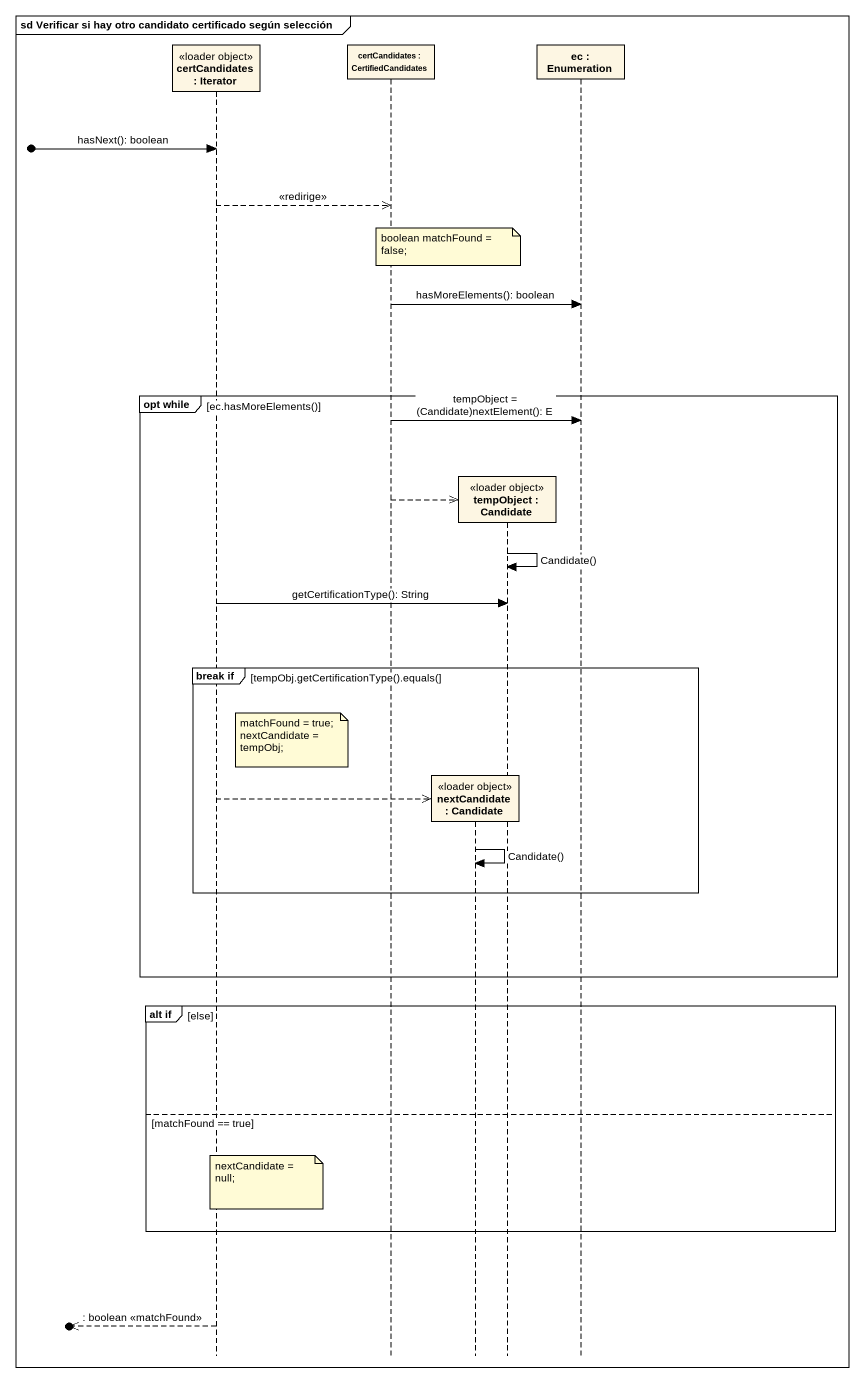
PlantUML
@startuml
mainframe sd Verificar si hay otro candidato certificado según selección
hide footbox
participant "certCandidates : Iterator" as certCandidates <<loader object>>
participant "certCandidates : CertifiedCandidates" as certCandidates_2
participant "nextCandidate : Candidate" as nextCandidate <<loader object>>
participant "tempObject : Candidate" as tempObject <<loader object>>
participant "ec : Enumeration" as ec

[o-> certCandidates : hasNext(): boolean
certCandidates -->> certCandidates_2 : <<redirige>>
note over nextCandidate : boolean matchFound = false;
certCandidates_2 -> ec : hasMoreElements(): boolean
group opt while [ec.hasMoreElements()]
  certCandidates_2 -> ec : tempObject = (Candidate)nextElement(): E
  certCandidates_2 -->> tempObject **
  tempObject -> tempObject : Candidate()
  certCandidates -> tempObject : getCertificationType(): String
  group break if [tempObj.getCertificationType().equals(]
    note right of certCandidates
      matchFound = true;
      nextCandidate = tempObj;
    end note
    certCandidates -->> nextCandidate **
    nextCandidate -> nextCandidate : Candidate()
  end
end
group alt if [else]
else matchFound == true
  note over certCandidates : nextCandidate = null;
end
[o<<-- certCandidates : : boolean <<matchFound>>
@enduml
